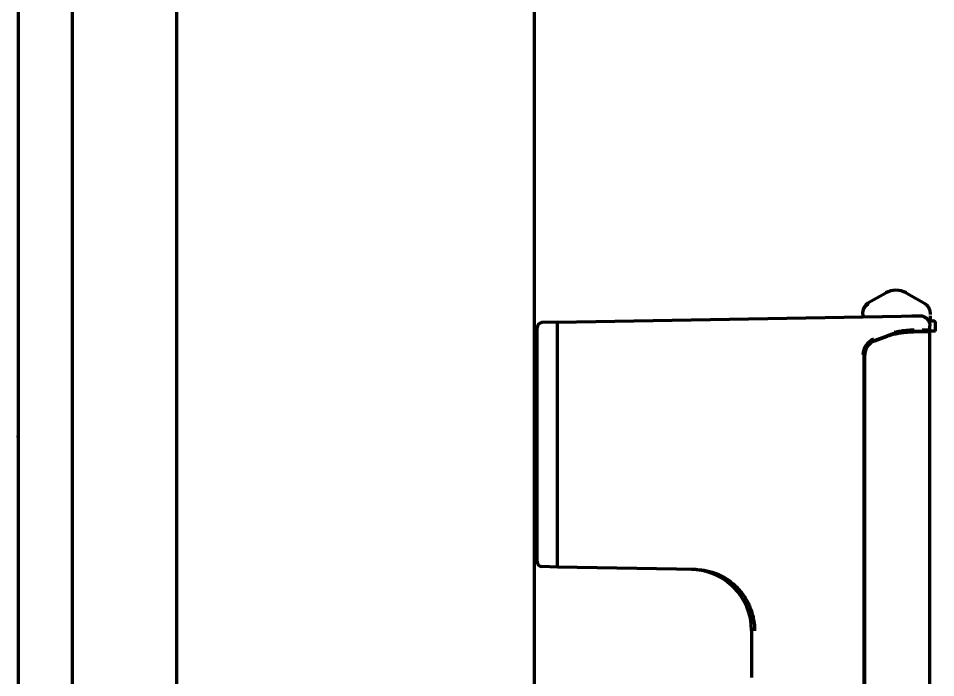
# Model space of a CAD drawing. Header units: inches. Extents: x -2898 to 7248, y 606 to 5598.
# Drawn here: x 5409.7 to 5589.2, y 3218.2 to 3347.3 of the extents above; entities that cross this region are included whole.
import ezdxf

# ---------------------------------------------------------------- set-up
doc = ezdxf.new("R2010")
doc.units = ezdxf.units.IN

msp = doc.modelspace()

# ---------------------------------------------------------------- linework, layer by layer
at = {"linetype": 'Continuous', "lineweight": 70}
for p, q in [((5409.74, 4077.24), (5409.74, 2412.04)), ((5440.74, 2437.84), (5440.74, 4075.84)), ((5510.74, 2427.84), (5510.74, 4075.84)), ((5420.25, 4025.89), (5420.25, 2678.59)), ((5579.49, 3293.53), (5575.99, 3291.51)), ((5587.39, 3291.28), (5583.49, 3293.53)), ((5515.24, 3287.84), (5582.59, 3289.02)), ((5574.99, 3289.38), (5574.99, 3288.89)), ((5582.59, 3289.02), (5584.61, 3289.05)), ((5584.61, 3289.05), (5586.09, 3289.08)), ((5588.24, 3288.32), (5588.24, 3289.07)), ((5515.24, 3287.84), (5512.21, 3287.74)), ((5588.12, 3286.32), (5588.12, 3287.08)), ((5588.49, 3288.07), (5588.74, 3288.07)), ((5588.74, 3288.07), (5588.74, 3288.07)), ((5589.24, 3286.07), (5589.24, 3287.57)), ((5577.22, 3284.24), (5579.76, 3285.16)), ((5577.23, 3284.14), (5579.72, 3285.05)), ((5577.31, 3284.14), (5579.8, 3285.05)), ((5584.89, 3285.94), (5584.18, 3285.94)), ((5584.89, 3286.07), (5586.34, 3286.07)), ((5586.47, 3285.94), (5584.89, 3285.94)), ((5586.34, 3286.07), (5587.87, 3286.07)), ((5588.07, 3285.94), (5586.47, 3285.94)), ((5586.59, 3286.32), (5588.12, 3286.32)), ((5588.16, 3286.07), (5587.87, 3286.07)), ((5588.07, 3285.94), (5588.07, 3165.84)), ((5588.16, 3286.07), (5588.22, 3286.07)), ((5588.47, 3286.07), (5588.22, 3286.07)), ((5588.74, 3286.07), (5588.47, 3286.07)), ((5589.24, 3286.07), (5588.74, 3286.07)), ((5589.24, 3286.07), (5589.24, 3286.07)), ((5511.24, 3284.58), (5510.74, 3284.58)), ((5575.24, 3106.74), (5575.24, 3281.42)), ((5575.29, 3106.8), (5575.29, 3281.36)), ((5575.37, 3106.8), (5575.37, 3281.36)), ((5511.24, 3264.02), (5511.24, 3264.18)), ((5515.24, 3264.02), (5515.24, 3264.18)), ((5510.74, 3243.1), (5511.24, 3243.1)), ((5515.24, 3239.84), (5512.21, 3239.95)), ((5542.37, 3239.37), (5515.24, 3239.84)), ((5553.24, 3227.39), (5553.24, 3218.21))]:
    msp.add_line(p, q, dxfattribs=at)
for centre, radius, start, end in [((5581.49, 3290.07), 4, 90.0843, 120), ((5581.49, 3290.07), 4, 60, 90.0843), ((5512.24, 3286.74), 1, 92, 180), ((5588.49, 3288.32), 0.25, 180, 270), ((5588.74, 3287.57), 0.5, 0, 90), ((5578.26, 3281.42), 3.25, 110, 180), ((5578.24, 3281.42), 3, 110, 180), ((5512.24, 3240.95), 1, 180, 268), ((5541.24, 3227.39), 12, 0.4104, 89)]:
    msp.add_arc(centre, radius, start, end, dxfattribs=at)
for centre, major_axis, ratio, start_param, end_param in [((5576.99, 3289.78), (-2, 0), 1, 5.235731, 6.283185), ((5584.81, 3270.98), (0, 14.97), 0.996917, 0.24926, 0.348036), ((5584.89, 3271.07), (-15, 0), 1, 4.956748, 5.061455), ((5584.89, 3270.98), (0, 14.97), 0.996917, 0.249261, 0.348036), ((5578.24, 3281.36), (0, 2.96), 0.996917, 0.348075, 1.570796), ((5578.32, 3281.36), (0, 2.96), 0.996917, 0.348075, 1.570796)]:
    msp.add_ellipse(centre, major_axis=major_axis, ratio=ratio, start_param=start_param, end_param=end_param, dxfattribs=at)
for points, knots in [([(5574.99, 3289.56), (5574.99, 3289.65), (5575, 3289.74), (5575.02, 3289.92), (5575.04, 3290.01), (5575.08, 3290.15), (5575.09, 3290.19), (5575.12, 3290.28), (5575.14, 3290.32), (5575.19, 3290.45), (5575.28, 3290.61), (5575.38, 3290.77), (5575.45, 3290.86), (5575.46, 3290.88), (5575.49, 3290.91), (5575.51, 3290.93), (5575.55, 3290.98), (5575.58, 3291.02), (5575.68, 3291.11), (5575.75, 3291.17), (5575.85, 3291.26), (5575.89, 3291.28), (5575.94, 3291.32), (5575.97, 3291.34), (5576, 3291.36), (5576.02, 3291.37), (5576.03, 3291.38), (5576.04, 3291.38)], [0, 0, 0, 0, 0.125, 0.125, 0.25, 0.25, 0.3125, 0.3125, 0.375, 0.375, 0.5, 0.625, 0.625, 0.65625, 0.65625, 0.6875, 0.6875, 0.75, 0.75, 0.875, 0.875, 0.9375, 0.9375, 0.96875, 0.984375, 0.984375, 1, 1, 1, 1]), ([(5588.04, 3290.31), (5588.03, 3290.34), (5587.99, 3290.45), (5587.84, 3290.78), (5587.56, 3291.14), (5587.27, 3291.34), (5587.14, 3291.41)], [0, 0, 0, 0, 0.08033, 0.292989, 0.712735, 1, 1, 1, 1]), ([(5588.03, 3290.34), (5588.03, 3290.35), (5588.03, 3290.35), (5588.03, 3290.35), (5588.03, 3290.35), (5588.03, 3290.34), (5588.03, 3290.34), (5588.03, 3290.33), (5588.03, 3290.33), (5588.03, 3290.31), (5588.04, 3290.29), (5588.05, 3290.24), (5588.06, 3290.21), (5588.08, 3290.13), (5588.09, 3290.09), (5588.1, 3290), (5588.11, 3289.95), (5588.13, 3289.84), (5588.14, 3289.78), (5588.14, 3289.69), (5588.15, 3289.66), (5588.15, 3289.6), (5588.15, 3289.57), (5588.16, 3289.47), (5588.16, 3289.4), (5588.16, 3289.33)], [0, 0, 0, 0, 0.045346, 0.045346, 0.105012, 0.105012, 0.134845, 0.134845, 0.164678, 0.164678, 0.28401, 0.28401, 0.403341, 0.403341, 0.522673, 0.522673, 0.642005, 0.642005, 0.761337, 0.761337, 0.821002, 0.821002, 0.880668, 0.880668, 1, 1, 1, 1]), ([(5574.99, 3289.38), (5574.99, 3289.41), (5574.99, 3289.44), (5574.99, 3289.49), (5574.99, 3289.5), (5574.99, 3289.53), (5574.99, 3289.54), (5574.99, 3289.56)], [0, 0, 0, 0, 0.5, 0.5, 0.75, 0.75, 1, 1, 1, 1]), ([(5586.09, 3289.08), (5586.22, 3289.08), (5586.35, 3289.07), (5586.55, 3289.04), (5586.61, 3289.02), (5586.71, 3288.99), (5586.74, 3288.98), (5586.8, 3288.96), (5586.83, 3288.95), (5586.99, 3288.89), (5587.1, 3288.83), (5587.24, 3288.74), (5587.27, 3288.72), (5587.32, 3288.68), (5587.35, 3288.66), (5587.43, 3288.6), (5587.48, 3288.55), (5587.62, 3288.42), (5587.7, 3288.31), (5587.8, 3288.18), (5587.81, 3288.15), (5587.85, 3288.09), (5587.87, 3288.06), (5587.91, 3287.98), (5587.97, 3287.86), (5588.01, 3287.73), (5588.04, 3287.64), (5588.05, 3287.61), (5588.07, 3287.54), (5588.08, 3287.51), (5588.11, 3287.35), (5588.12, 3287.21), (5588.12, 3287.08)], [0, 0, 0, 0, 0.125, 0.125, 0.1875, 0.1875, 0.21875, 0.21875, 0.25, 0.25, 0.375, 0.375, 0.40625, 0.40625, 0.4375, 0.4375, 0.5, 0.5, 0.625, 0.625, 0.65625, 0.65625, 0.6875, 0.6875, 0.75, 0.8125, 0.8125, 0.84375, 0.84375, 0.875, 0.875, 1, 1, 1, 1]), ([(5511.24, 3264.18), (5511.24, 3264.91), (5511.24, 3265.65), (5511.24, 3267.11), (5511.24, 3268.56), (5511.24, 3269.97), (5511.24, 3271.37), (5511.24, 3272.06), (5511.24, 3273.08), (5511.24, 3273.5), (5511.24, 3273.92), (5511.24, 3274.09), (5511.24, 3274.17), (5511.24, 3274.42), (5511.24, 3274.59), (5511.24, 3275.08), (5511.24, 3275.41), (5511.24, 3275.89), (5511.24, 3276.04), (5511.24, 3276.36), (5511.24, 3276.52), (5511.24, 3277.29), (5511.24, 3277.89), (5511.24, 3279.04), (5511.24, 3279.59), (5511.24, 3280.38), (5511.24, 3280.64), (5511.24, 3281.02), (5511.24, 3281.14), (5511.24, 3281.32), (5511.24, 3281.39), (5511.24, 3281.51), (5511.24, 3281.57), (5511.24, 3282.1), (5511.24, 3282.54), (5511.24, 3283.37), (5511.24, 3283.75), (5511.24, 3284.27), (5511.24, 3284.44), (5511.24, 3284.68), (5511.24, 3284.75), (5511.24, 3284.9), (5511.24, 3284.98), (5511.24, 3285.33), (5511.24, 3285.57), (5511.24, 3286), (5511.24, 3286.35), (5511.24, 3286.56), (5511.24, 3286.64), (5511.24, 3286.65), (5511.24, 3286.66), (5511.24, 3286.69), (5511.24, 3286.7), (5511.24, 3286.73), (5511.24, 3286.74), (5511.24, 3286.74)], [0, 0, 0, 0, 0.062533, 0.062533, 0.125065, 0.187598, 0.187598, 0.25013, 0.25013, 0.281397, 0.289213, 0.289213, 0.29703, 0.29703, 0.312663, 0.312663, 0.343929, 0.343929, 0.359562, 0.359562, 0.375196, 0.375196, 0.437728, 0.437728, 0.500261, 0.500261, 0.531527, 0.531527, 0.54716, 0.54716, 0.554977, 0.554977, 0.562793, 0.562793, 0.625326, 0.625326, 0.687859, 0.687859, 0.719125, 0.719125, 0.734758, 0.734758, 0.750391, 0.750391, 0.812924, 0.812924, 0.875456, 0.937989, 0.937989, 0.945806, 0.945806, 0.953622, 0.969255, 0.969255, 1, 1, 1, 1]), ([(5515.24, 3264.18), (5515.24, 3267.36), (5515.24, 3273.63), (5515.24, 3281.46), (5515.24, 3286.64), (5515.24, 3287.84), (5515.24, 3287.84)], [0, 0, 0, 0, 0.250016, 0.500033, 0.750049, 1, 1, 1, 1]), ([(5581.21, 3285.48), (5581.29, 3285.5), (5581.38, 3285.52), (5581.5, 3285.55), (5581.55, 3285.56), (5581.63, 3285.58), (5581.67, 3285.59), (5581.88, 3285.64), (5582.05, 3285.67), (5582.38, 3285.73), (5582.54, 3285.76), (5582.87, 3285.81), (5583.03, 3285.83), (5583.22, 3285.85), (5583.26, 3285.85), (5583.34, 3285.86), (5583.38, 3285.87), (5583.5, 3285.88), (5583.57, 3285.89), (5583.8, 3285.9), (5583.95, 3285.91), (5584.23, 3285.93), (5584.37, 3285.93), (5584.64, 3285.94), (5584.76, 3285.94), (5584.89, 3285.94)], [0, 0, 0, 0, 0.0625, 0.0625, 0.09375, 0.09375, 0.125, 0.125, 0.25, 0.25, 0.375, 0.375, 0.5, 0.5, 0.53125, 0.53125, 0.5625, 0.5625, 0.625, 0.625, 0.75, 0.75, 0.875, 0.875, 1, 1, 1, 1]), ([(5581.22, 3285.87), (5581.31, 3285.89), (5581.4, 3285.91), (5581.58, 3285.95), (5581.66, 3285.97), (5581.93, 3286.02), (5582.28, 3286.09), (5582.63, 3286.14), (5582.88, 3286.17), (5582.97, 3286.18), (5583.14, 3286.21), (5583.22, 3286.21), (5583.47, 3286.24), (5583.63, 3286.26), (5583.94, 3286.28), (5584.09, 3286.29), (5584.39, 3286.3), (5584.53, 3286.31), (5584.7, 3286.31), (5584.74, 3286.31), (5584.81, 3286.32), (5584.91, 3286.32), (5585, 3286.32), (5585.07, 3286.32)], [0, 0, 0, 0, 0.0625, 0.0625, 0.125, 0.125, 0.25, 0.375, 0.375, 0.4375, 0.4375, 0.5, 0.5, 0.625, 0.625, 0.75, 0.75, 0.875, 0.875, 0.90625, 0.90625, 0.9375, 1, 1, 1, 1]), ([(5581.26, 3285.62), (5581.34, 3285.64), (5581.43, 3285.66), (5581.6, 3285.7), (5581.68, 3285.72), (5581.93, 3285.77), (5582.26, 3285.84), (5582.59, 3285.89), (5582.83, 3285.93), (5582.91, 3285.94), (5583.07, 3285.96), (5583.15, 3285.97), (5583.38, 3285.99), (5583.53, 3286.01), (5583.83, 3286.03), (5583.97, 3286.04), (5584.25, 3286.06), (5584.38, 3286.06), (5584.55, 3286.06), (5584.58, 3286.06), (5584.64, 3286.07), (5584.74, 3286.07), (5584.83, 3286.07), (5584.89, 3286.07)], [0, 0, 0, 0, 0.0625, 0.0625, 0.125, 0.125, 0.25, 0.375, 0.375, 0.4375, 0.4375, 0.5, 0.5, 0.625, 0.625, 0.75, 0.75, 0.875, 0.875, 0.90625, 0.90625, 0.9375, 1, 1, 1, 1]), ([(5588.12, 3286.32), (5588.12, 3286.3), (5588.12, 3286.29), (5588.12, 3286.26), (5588.11, 3286.25), (5588.11, 3286.24), (5588.11, 3286.23), (5588.1, 3286.21), (5588.09, 3286.19), (5588.08, 3286.17), (5588.07, 3286.17), (5588.06, 3286.15), (5588.06, 3286.15), (5588.04, 3286.13), (5588.03, 3286.12), (5588.01, 3286.11), (5588, 3286.1), (5587.98, 3286.09), (5587.97, 3286.09), (5587.95, 3286.08), (5587.94, 3286.08), (5587.93, 3286.07), (5587.91, 3286.07), (5587.89, 3286.07), (5587.87, 3286.07)], [0, 0, 0, 0, 0.125, 0.125, 0.1875, 0.1875, 0.25, 0.25, 0.375, 0.375, 0.4375, 0.4375, 0.5, 0.5, 0.625, 0.625, 0.6875, 0.6875, 0.75, 0.8125, 0.8125, 0.875, 0.875, 1, 1, 1, 1]), ([(5511.24, 3240.95), (5511.24, 3240.95), (5511.24, 3240.95), (5511.24, 3240.95), (5511.24, 3240.96), (5511.24, 3240.97), (5511.24, 3240.99), (5511.24, 3241.02), (5511.24, 3241.13), (5511.24, 3241.23), (5511.24, 3241.52), (5511.24, 3241.7), (5511.24, 3242.02), (5511.24, 3242.13), (5511.24, 3242.29), (5511.24, 3242.32), (5511.24, 3242.39), (5511.24, 3242.49), (5511.24, 3242.59), (5511.24, 3242.95), (5511.24, 3243.28), (5511.24, 3243.81), (5511.24, 3244), (5511.24, 3244.29), (5511.24, 3244.39), (5511.24, 3244.6), (5511.24, 3244.7), (5511.24, 3245.23), (5511.24, 3245.69), (5511.24, 3246.65), (5511.24, 3247.16), (5511.24, 3247.97), (5511.24, 3248.25), (5511.24, 3248.61), (5511.24, 3248.68), (5511.24, 3248.82), (5511.24, 3249.04), (5511.24, 3249.26), (5511.24, 3250), (5511.24, 3250.61), (5511.24, 3251.87), (5511.24, 3252.53), (5511.24, 3253.36), (5511.24, 3253.62), (5511.24, 3253.87), (5511.24, 3254.04), (5511.24, 3254.13), (5511.24, 3254.56), (5511.24, 3254.91), (5511.24, 3255.95), (5511.24, 3256.66), (5511.24, 3258.09), (5511.24, 3258.82), (5511.24, 3259.92), (5511.24, 3260.29), (5511.24, 3260.84), (5511.24, 3261.03), (5511.24, 3261.4), (5511.24, 3261.59), (5511.24, 3262.52), (5511.24, 3263.27), (5511.24, 3264.02)], [0, 0, 0, 0, 0.007768, 0.01558, 0.01558, 0.031206, 0.031206, 0.062458, 0.062458, 0.12496, 0.12496, 0.187463, 0.187463, 0.218715, 0.218715, 0.226528, 0.226528, 0.23434, 0.249966, 0.249966, 0.312469, 0.312469, 0.34372, 0.34372, 0.359346, 0.359346, 0.374972, 0.374972, 0.437475, 0.437475, 0.499977, 0.499977, 0.531229, 0.531229, 0.539042, 0.539042, 0.546855, 0.56248, 0.56248, 0.624983, 0.624983, 0.687486, 0.687486, 0.703112, 0.710924, 0.710924, 0.718737, 0.718737, 0.749989, 0.749989, 0.812492, 0.812492, 0.874994, 0.874994, 0.906246, 0.906246, 0.921871, 0.921871, 0.937497, 0.937497, 1, 1, 1, 1]), ([(5542.37, 3239.37), (5543.73, 3239.35), (5545.19, 3239.07), (5547.3, 3238.17), (5547.99, 3237.79), (5549.3, 3236.89), (5549.91, 3236.37), (5550.75, 3235.5), (5551.01, 3235.19), (5551.51, 3234.55), (5552.2, 3233.56), (5552.73, 3232.48), (5553.15, 3231.39), (5553.27, 3231.02), (5553.47, 3230.28), (5553.72, 3229.17), (5553.81, 3228.07), (5553.81, 3227.37)], [0, 0, 0, 0, 0.25, 0.25, 0.375, 0.375, 0.5, 0.5, 0.5625, 0.5625, 0.625, 0.75, 0.75, 0.8125, 0.8125, 0.875, 1, 1, 1, 1])]:
    msp.add_open_spline(points, degree=3, knots=knots, dxfattribs=at)
msp.add_open_spline([(5515.24, 3239.84), (5515.24, 3239.84), (5515.24, 3241.07), (5515.24, 3246.34), (5515.24, 3254.33), (5515.24, 3260.75), (5515.24, 3264.02)], degree=3, dxfattribs=at)
msp.add_point((5409.74, 3265.44), dxfattribs=at)

doc.saveas('drawing.dxf')
